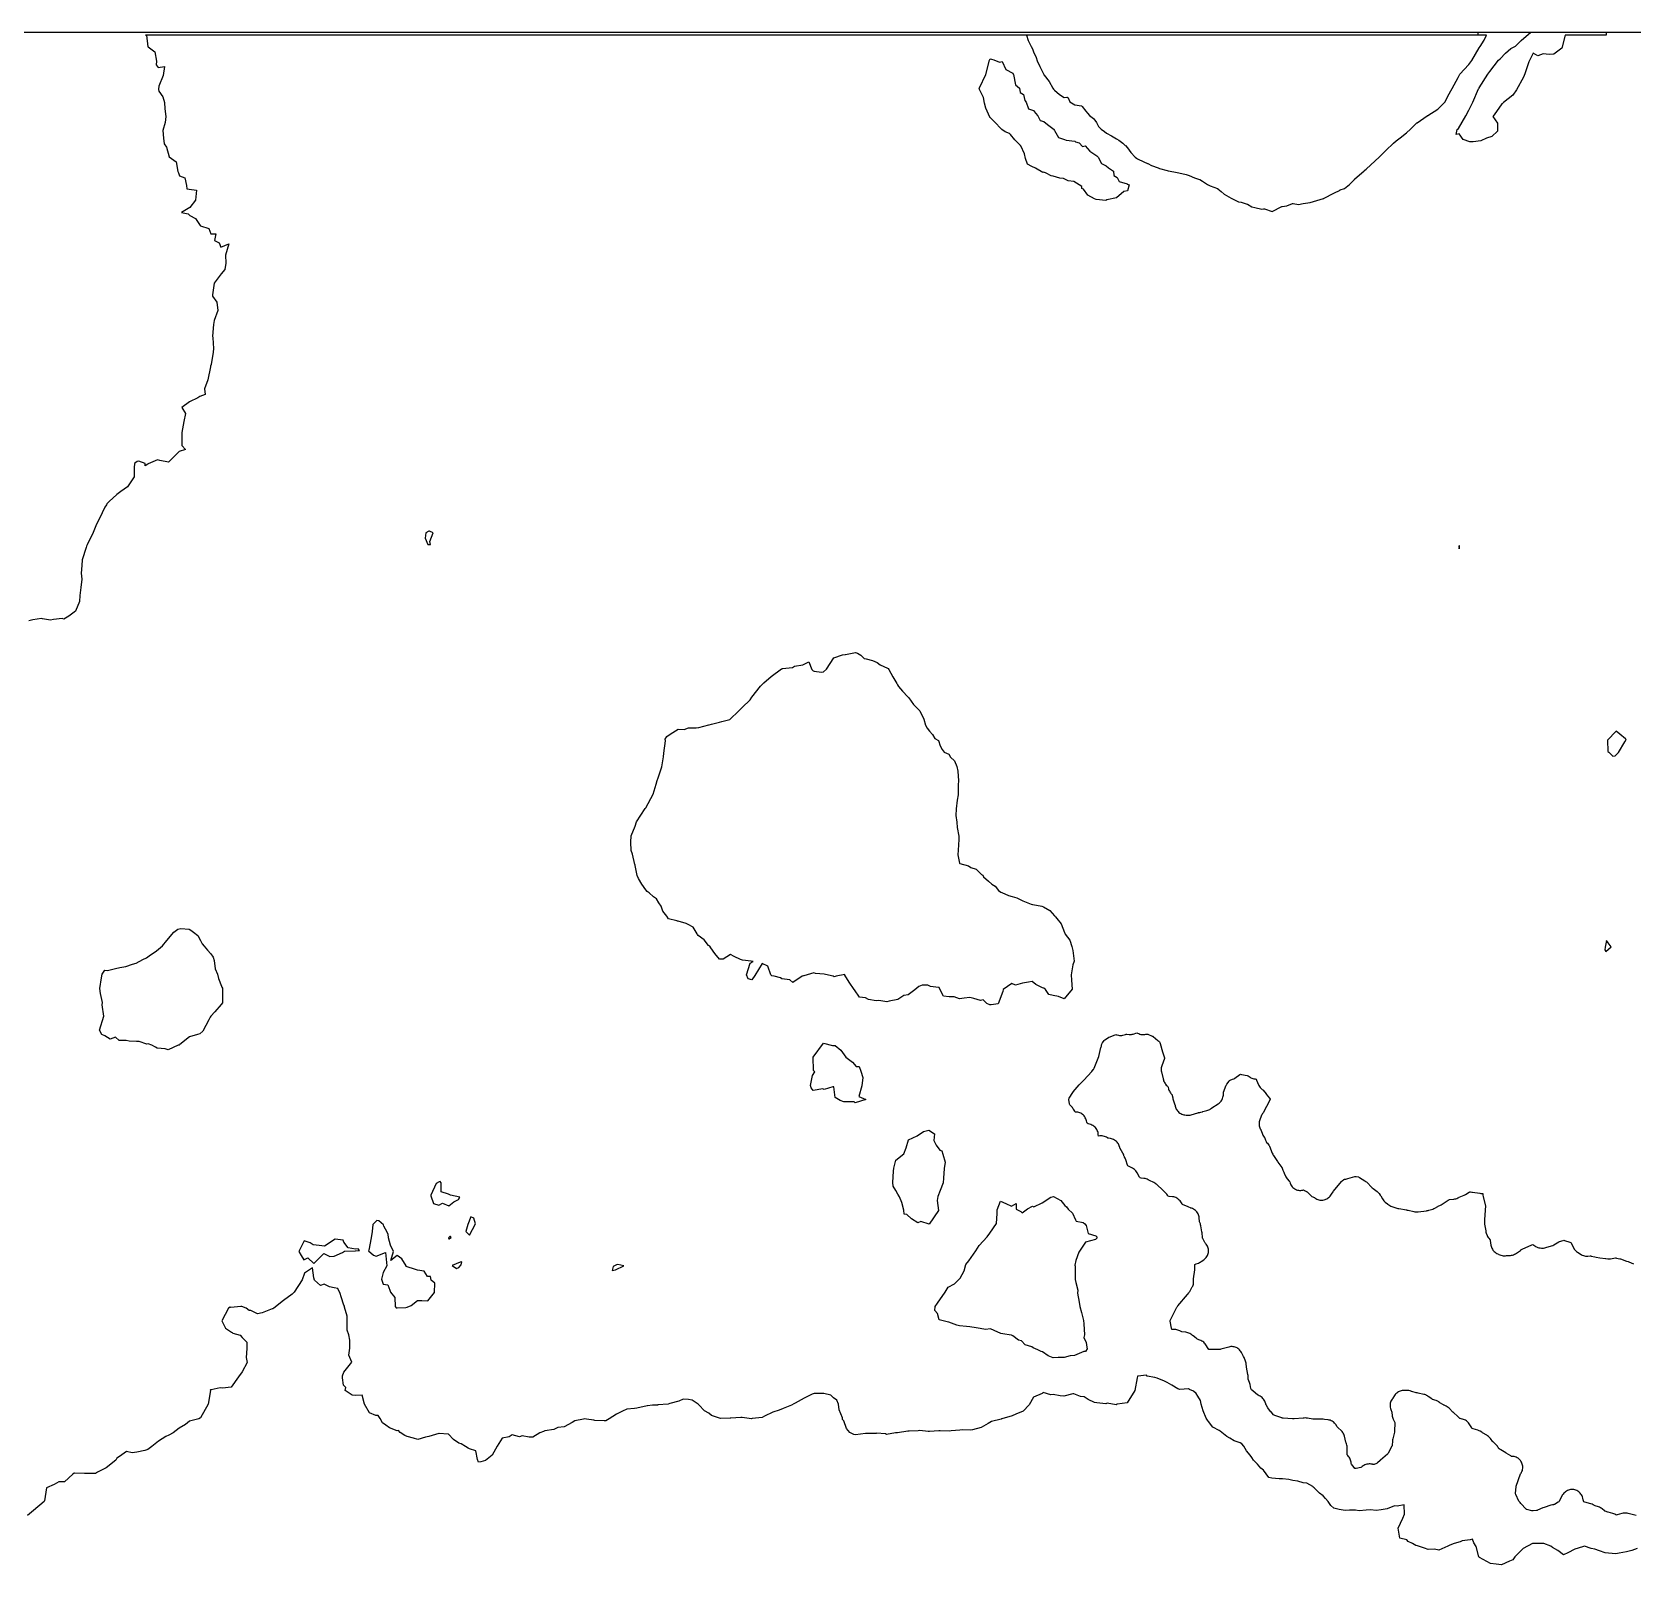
# Model space of a CAD drawing. Header units: millimetres. Extents: x 0 to 600, y 0 to 900.
# Drawn here: x 375.8 to 456.2, y 291.8 to 368.8 of the extents above; entities that cross this region are included whole.
import ezdxf

# ---------------------------------------------------------------- set-up
doc = ezdxf.new("R2010")
doc.units = ezdxf.units.MM
doc.layers.add('CORTE', color=1, linetype='Continuous')
doc.layers.add('GRABADO', color=5, linetype='Continuous')

msp = doc.modelspace()

# ---------------------------------------------------------------- linework, layer by layer
at = {"layer": 'CORTE'}
for points in [[(310.88, 368.757), (441.223, 368.757), (441.223, 368.757), (442.234, 368.757), (444.331, 368.757), (445.918, 368.757), (447.798, 368.757), (449.812, 368.757), (451.539, 368.757), (453.44, 368.757), (455.976, 368.757), (457.768, 368.757)], [(456.393, 292.659), (456.133, 292.557), (455.865, 292.49), (455.498, 292.418), (455.329, 292.387), (454.961, 292.427), (454.787, 292.443), (454.505, 292.543), (454.261, 292.63), (454.08, 292.662), (453.757, 292.776), (453.658, 292.743), (453.263, 292.632), (452.921, 292.447), (452.703, 292.344), (452.409, 292.566), (452.149, 292.715), (452.057, 292.78), (451.703, 292.906), (451.67, 292.917), (451.16, 292.912), (451.148, 292.907), (450.666, 292.666), (450.253, 292.234), (450.146, 292.084), (449.983, 292.021), (449.588, 291.833), (449.31, 291.868), (449.028, 291.908), (448.857, 292.006), (448.488, 292.211), (448.474, 292.222), (448.453, 292.246), (448.318, 292.756), (448.194, 292.943), (448.133, 293.125), (448.019, 293.103), (447.613, 293.046), (447.512, 292.998), (447.215, 292.905), (446.992, 292.829), (446.894, 292.775), (446.447, 292.579), (446.225, 292.624), (445.905, 292.608), (445.717, 292.674), (445.373, 292.789), (445.291, 292.808), (445.118, 292.91), (444.901, 293.015), (444.831, 293.087), (444.482, 293.182), (444.393, 293.682), (444.639, 294.179), (444.711, 294.378), (444.704, 294.849), (444.351, 294.792), (444.222, 294.801), (443.845, 294.652), (443.548, 294.602), (443.302, 294.561), (443.015, 294.605), (442.786, 294.579), (442.449, 294.55), (442.25, 294.58), (441.957, 294.584), (441.731, 294.562), (441.434, 294.611), (441.175, 294.688), (441.011, 294.819), (440.885, 295.016), (440.756, 295.177), (440.637, 295.308), (440.448, 295.443), (440.187, 295.7), (440.139, 295.745), (440.115, 295.778), (439.813, 295.938), (439.627, 295.957), (439.369, 296.035), (439.104, 296.074), (438.916, 296.123), (438.592, 296.159), (438.434, 296.162), (438.064, 296.186), (437.905, 296.216), (437.777, 296.405), (437.639, 296.583), (437.499, 296.69), (437.337, 296.885), (437.136, 297.098), (437.061, 297.227), (436.969, 297.339), (436.795, 297.567), (436.653, 297.794), (436.554, 297.909), (436.473, 297.958), (436.175, 298.068), (435.947, 298.201), (435.795, 298.275), (435.557, 298.475), (435.471, 298.544), (435.422, 298.574), (435.095, 298.752), (434.879, 299.039), (434.821, 299.105), (434.761, 299.192), (434.62, 299.569), (434.507, 299.904), (434.482, 300.083), (434.35, 300.307), (434.264, 300.442), (434.131, 300.552), (433.928, 300.64), (433.875, 300.668), (433.437, 300.645), (433.337, 300.68), (433.038, 300.857), (432.811, 300.986), (432.672, 301.054), (432.306, 301.212), (432.296, 301.213), (432.189, 301.237), (431.8, 301.302), (431.762, 301.36), (431.33, 301.315), (431.324, 301.317), (431.314, 301.289), (431.297, 301.224), (431.174, 300.589), (430.8, 299.966), (430.296, 299.901), (430.246, 299.871), (429.799, 299.955), (429.719, 299.924), (429.27, 299.97), (429.165, 299.982), (428.84, 300.139), (428.637, 300.266), (428.452, 300.289), (428.127, 300.429), (428.064, 300.425), (427.626, 300.311), (427.441, 300.318), (427.089, 300.384), (426.964, 300.379), (426.587, 300.487), (426.531, 300.446), (426.102, 300.26), (425.885, 299.876), (425.57, 299.553), (425.218, 299.402), (425.03, 299.313), (424.502, 299.163), (424.495, 299.162), (424.47, 299.155), (423.987, 299.035), (423.828, 298.94), (423.464, 298.735), (423.043, 298.613), (422.915, 298.599), (422.51, 298.613), (422.397, 298.599), (421.958, 298.564), (421.874, 298.543), (421.416, 298.563), (421.342, 298.572), (420.884, 298.538), (420.818, 298.539), (420.386, 298.574), (420.302, 298.568), (419.856, 298.555), (419.787, 298.543), (419.27, 298.472), (419.259, 298.472), (419.162, 298.458), (418.719, 298.382), (418.67, 298.406), (418.221, 298.442), (418.208, 298.436), (417.684, 298.426), (417.665, 298.427), (417.16, 298.362), (417.075, 298.377), (416.885, 298.473), (416.715, 298.683), (416.573, 299.06), (416.515, 299.127), (416.506, 299.209), (416.35, 299.617), (416.312, 299.901), (416.223, 300.097), (416.066, 300.222), (415.931, 300.353), (415.581, 300.441), (415.519, 300.446), (415.083, 300.434), (414.993, 300.406), (414.582, 300.208), (414.132, 299.952), (414.06, 299.918), (413.953, 299.854), (413.531, 299.685), (413.337, 299.598), (413.006, 299.509), (412.603, 299.308), (412.482, 299.23), (411.97, 299.18), (411.942, 299.17), (411.468, 299.23), (411.416, 299.226), (410.909, 299.193), (410.876, 299.205), (410.385, 299.191), (410.344, 299.203), (409.93, 299.328), (409.798, 299.448), (409.576, 299.569), (409.297, 299.868), (409.278, 299.885), (409.269, 299.896), (408.959, 300.106), (408.788, 300.14), (408.515, 300.147), (408.298, 300.052), (407.84, 299.937), (407.769, 299.908), (407.245, 299.861), (407.234, 299.86), (406.981, 299.847), (406.718, 299.826), (406.704, 299.823), (406.196, 299.705), (406.072, 299.69), (405.68, 299.658), (405.47, 299.557), (405.175, 299.405), (404.807, 299.162), (404.635, 299.073), (404.552, 299.067), (404.083, 299.082), (404.032, 299.092), (403.658, 299.153), (403.584, 299.167), (403.515, 299.154), (403.076, 299.065), (402.943, 298.975), (402.545, 298.767), (402.23, 298.736), (402.024, 298.628), (401.568, 298.557), (401.502, 298.536), (401.32, 298.465), (400.975, 298.242), (400.792, 298.253), (400.437, 298.313), (400.295, 298.269), (399.925, 298.356), (399.786, 298.259), (399.431, 298.192), (399.172, 297.8), (398.922, 297.338), (398.601, 297.076), (398.358, 297.007), (398.238, 296.985), (398.183, 297.123), (398.105, 297.555), (397.783, 297.657), (397.723, 297.702), (397.595, 297.773), (397.366, 297.91), (397.26, 297.953), (396.985, 298.128), (396.735, 298.402), (396.723, 298.404), (396.262, 298.437), (396.253, 298.433), (395.746, 298.286), (395.585, 298.245), (395.204, 298.126), (394.983, 298.196), (394.659, 298.282), (394.54, 298.323), (394.315, 298.477), (394.232, 298.582), (394.154, 298.56), (393.783, 298.711), (393.591, 298.852), (393.425, 298.972), (393.302, 299.187), (393.203, 299.326), (393.096, 299.329), (392.767, 299.473), (392.518, 299.897), (392.516, 299.91), (392.402, 300.362), (392.067, 300.332), (391.893, 300.347), (391.557, 300.581), (391.579, 300.743), (391.474, 300.859), (391.416, 301.231), (391.408, 301.321), (391.478, 301.508), (391.889, 302.017), (391.741, 302.359), (391.786, 302.705), (391.786, 303.114), (391.734, 303.374), (391.644, 303.615), (391.655, 304.09), (391.655, 304.325), (391.52, 304.775), (391.523, 304.826), (391.48, 304.864), (391.342, 305.282), (391.292, 305.453), (391.185, 305.699), (391.005, 305.734), (390.767, 305.796), (390.493, 305.918), (390.312, 305.865), (390.014, 306.129), (389.971, 306.246), (389.916, 306.739), (389.515, 306.47), (389.396, 306.139), (388.989, 305.522), (388.895, 305.422), (388.453, 305.101), (387.97, 304.723), (387.912, 304.684), (387.881, 304.679), (387.383, 304.48), (387.145, 304.432), (386.82, 304.605), (386.737, 304.605), (386.583, 304.717), (386.366, 304.798), (386.316, 304.803), (385.805, 304.755), (385.784, 304.773), (385.701, 304.728), (385.353, 304.088), (385.537, 303.724), (385.842, 303.523), (385.872, 303.492), (385.914, 303.463), (386.286, 303.36), (386.373, 303.24), (386.609, 303.022), (386.609, 302.697), (386.573, 302.252), (386.631, 301.995), (386.38, 301.519), (386.19, 301.267), (385.836, 300.762), (385.398, 300.71), (385.275, 300.725), (384.818, 300.618), (384.784, 300.614), (384.781, 300.611), (384.795, 300.592), (384.669, 299.896), (384.283, 299.222), (384.208, 299.159), (383.736, 299.042), (383.531, 298.881), (383.221, 298.691), (382.91, 298.469), (382.692, 298.354), (382.552, 298.278), (382.177, 298.046), (381.85, 297.779), (381.644, 297.622), (381.493, 297.585), (381.102, 297.497), (380.856, 297.458), (380.581, 297.525), (380.225, 297.269), (380.096, 297.2), (380.032, 297.094), (379.561, 296.705), (379.113, 296.488), (379.02, 296.426), (378.515, 296.426), (378.475, 296.425), (377.971, 296.432), (377.953, 296.444), (377.883, 296.391), (377.457, 296.005), (377.177, 296.013), (376.94, 295.874), (376.561, 295.703), (376.457, 295.048), (376.45, 295.018), (375.908, 294.57), (375.604, 294.318)]]:
    msp.add_lwpolyline(points, dxfattribs=at)
for points in [[(444.091, 368.607), (439.576, 368.607), (434.882, 368.607), (429.709, 368.607), (425.741, 368.607), (425.828, 368.324), (425.984, 368.032), (425.986, 368.031), (426.04, 367.914), (426.118, 367.72), (426.228, 367.491), (426.231, 367.487), (426.237, 367.47), (426.282, 367.318), (426.412, 367.021), (426.607, 366.633), (426.619, 366.612), (426.634, 366.588), (426.877, 366.28), (426.881, 366.275), (427.062, 365.943), (427.103, 365.884), (427.147, 365.837), (427.403, 365.619), (427.636, 365.468), (427.763, 365.483), (427.783, 365.483), (427.799, 365.476), (427.812, 365.47), (427.823, 365.458), (427.832, 365.448), (427.921, 365.26), (428.089, 365.15), (428.167, 365.101), (428.506, 365.048), (428.517, 365.044), (428.532, 365.036), (428.545, 365.024), (428.721, 364.777), (428.809, 364.685), (428.812, 364.682), (428.9, 364.569), (429.108, 364.42), (429.113, 364.417), (429.123, 364.408), (429.128, 364.401), (429.25, 364.211), (429.364, 364.019), (429.488, 363.877), (429.66, 363.768), (429.666, 363.765), (429.753, 363.685), (430.008, 363.54), (430.266, 363.405), (430.269, 363.404), (430.376, 363.332), (430.378, 363.331), (430.573, 363.185), (430.576, 363.183), (430.705, 363.061), (430.709, 363.059), (430.81, 362.941), (430.811, 362.94), (430.988, 362.713), (431.194, 362.484), (431.269, 362.42), (431.314, 362.389), (431.636, 362.241), (431.822, 362.166), (431.827, 362.165), (432.022, 362.058), (432.349, 361.941), (432.424, 361.911), (432.807, 361.811), (432.809, 361.811), (432.848, 361.799), (432.85, 361.799), (432.866, 361.793), (433.315, 361.714), (433.388, 361.69), (433.758, 361.614), (433.763, 361.613), (433.904, 361.564), (433.907, 361.564), (434.171, 361.447), (434.435, 361.354), (434.443, 361.352), (434.577, 361.268), (434.836, 361.107), (434.93, 361.06), (434.932, 361.059), (434.969, 361.037), (435.326, 360.908), (435.332, 360.907), (435.348, 360.898), (435.355, 360.892), (435.509, 360.751), (435.662, 360.619), (436.017, 360.413), (436.391, 360.235), (436.513, 360.211), (436.516, 360.211), (436.816, 360.126), (436.825, 360.126), (436.843, 360.116), (437.056, 359.988), (437.208, 359.956), (437.21, 359.956), (437.554, 359.866), (437.647, 359.884), (437.653, 359.887), (437.683, 359.887), (437.695, 359.883), (438.071, 359.75), (438.559, 359.995), (438.567, 360.001), (438.581, 360.004), (438.584, 360.005), (438.81, 360.033), (439.097, 360.144), (439.111, 360.147), (439.125, 360.147), (439.399, 360.104), (439.629, 360.157), (439.99, 360.206), (440.145, 360.244), (440.652, 360.399), (440.662, 360.401), (440.687, 360.414), (441.176, 360.669), (441.49, 360.829), (441.493, 360.83), (441.697, 360.907), (441.951, 361.098), (442.202, 361.363), (442.205, 361.366), (442.692, 361.789), (442.693, 361.791), (442.731, 361.819), (442.787, 361.869), (443.25, 362.287), (443.452, 362.484), (443.772, 362.81), (444.16, 363.177), (444.162, 363.179), (444.301, 363.292), (444.498, 363.446), (444.822, 363.7), (445.013, 363.874), (445.34, 364.197), (445.345, 364.202), (445.855, 364.553), (445.873, 364.565), (445.884, 364.572), (445.885, 364.574), (446.392, 364.885), (446.761, 365.252), (446.892, 365.539), (446.893, 365.542), (447.105, 365.923), (447.105, 365.923), (447.418, 366.479), (447.492, 366.635), (447.496, 366.641), (447.5, 366.646), (447.948, 367.125), (448.089, 367.333), (448.467, 367.964), (448.47, 367.969), (448.52, 368.03), (448.712, 368.352), (448.828, 368.607), (444.091, 368.607)], [(395.831, 343.048), (395.803, 343.194), (395.97, 343.634), (395.788, 343.703), (395.745, 343.703), (395.6, 343.629), (395.56, 343.364), (395.696, 343.047), (395.735, 343.037), (395.735, 343.037), (395.831, 343.048)], [(447.48, 342.97), (447.469, 342.996), (447.45, 342.965), (447.457, 342.858), (447.464, 342.817), (447.48, 342.97)], [(455.289, 332.432), (455.452, 332.611), (455.782, 333.143), (455.835, 333.261), (455.833, 333.266), (455.804, 333.282), (455.526, 333.529), (455.335, 333.669), (454.91, 333.23), (454.921, 332.661), (454.972, 332.622), (455.179, 332.415), (455.289, 332.432)], [(455.088, 322.852), (454.937, 323.053), (454.847, 323.172), (454.787, 322.829), (454.765, 322.701), (454.82, 322.612), (455.088, 322.852)], [(396.998, 310.063), (397.242, 310.175), (397.309, 310.288), (396.838, 310.389), (396.744, 310.436), (396.374, 310.55), (396.374, 311.004), (396.31, 311.069), (396.274, 311.063), (396.121, 310.98), (395.851, 310.389), (395.851, 310.352), (395.983, 309.968), (396.243, 309.885), (396.44, 309.985), (396.758, 309.851), (396.998, 310.063)], [(394.156, 304.74), (394.589, 304.748), (394.659, 304.762), (394.864, 304.848), (395.178, 305.112), (395.393, 305.105), (395.692, 305.086), (396.025, 305.506), (396.052, 305.978), (395.858, 306.132), (395.828, 306.316), (395.687, 306.316), (395.513, 306.574), (395.187, 306.632), (395.081, 306.661), (394.619, 306.809), (394.612, 306.839), (394.388, 307.195), (394.159, 307.366), (393.836, 307.119), (393.972, 307.557), (393.825, 307.882), (393.73, 308.243), (393.71, 308.428), (393.568, 308.677), (393.498, 308.838), (393.48, 308.908), (393.245, 309.099), (393.139, 309.119), (392.946, 308.917), (392.899, 308.559), (392.856, 308.244), (392.73, 307.634), (392.719, 307.589), (392.964, 307.382), (393.111, 307.335), (393.582, 307.509), (393.648, 306.851), (393.453, 306.503), (393.368, 306.176), (393.456, 305.928), (393.69, 305.895), (393.793, 305.616), (393.822, 305.515), (394.045, 305.259), (394.063, 304.807), (394.106, 304.738), (394.156, 304.74)], [(398.084, 308.959), (398.014, 309.242), (397.86, 309.31), (397.713, 308.926), (397.6, 308.57), (397.796, 308.377), (398.084, 308.959)], [(390.485, 307.459), (390.785, 307.305), (391.002, 307.326), (391.422, 307.514), (391.52, 307.581), (392.05, 307.599), (392.074, 307.591), (392.27, 307.618), (392.204, 307.704), (392.066, 307.681), (391.695, 307.75), (391.477, 308.04), (391.446, 308.132), (391.04, 308.18), (390.517, 307.833), (390.253, 307.867), (389.95, 307.901), (389.8, 307.999), (389.491, 308.105), (389.219, 307.566), (389.342, 307.37), (389.482, 307.151), (389.68, 307.238), (389.974, 306.968), (390.485, 307.459)], [(396.873, 308.271), (396.838, 308.317), (396.805, 308.317), (396.734, 308.242), (396.751, 308.204), (396.768, 308.194), (396.873, 308.271)], [(397.131, 306.717), (397.251, 306.757), (397.368, 306.901), (397.404, 307.048), (397.319, 307.029), (396.924, 306.854), (397.131, 306.717)], [(405.112, 306.643), (405.538, 306.841), (405.227, 306.908), (405.162, 306.893), (404.992, 306.815), (404.957, 306.605), (405.112, 306.643)]]:
    msp.add_lwpolyline(points, close=True, dxfattribs=at)
at = {"layer": 'GRABADO'}
for points in [[(342.092, 368.757), (419.267, 368.757), (421.413, 368.757), (423.891, 368.757), (425.767, 368.757), (427.989, 368.757), (430.369, 368.757), (432.41, 368.757), (434.657, 368.757), (437.653, 368.757), (439.771, 368.757), (441.722, 368.757), (442.558, 368.757), (443.509, 368.757), (444.513, 368.757), (445.269, 368.757), (445.269, 368.757), (445.534, 368.757), (445.548, 368.757), (446.728, 368.757), (447.934, 368.757), (448.398, 368.757), (448.398, 368.607), (447.927, 368.607), (447.262, 368.607), (446.286, 368.607), (445.589, 368.607), (445.553, 368.607), (445.553, 368.607), (444.251, 368.607), (442.124, 368.607), (438.636, 368.607), (434.53, 368.607), (429.301, 368.607), (423.607, 368.607), (418.272, 368.607), (412.724, 368.607), (406.61, 368.607), (392.634, 368.607), (386.015, 368.607), (381.536, 368.607), (381.572, 368.591), (381.651, 368.019), (381.658, 368.013), (381.997, 367.756), (382.075, 367.296), (382.06, 367.115), (382.166, 366.974), (382.48, 367.033), (382.416, 366.579), (382.206, 366.047), (382.179, 365.893), (382.176, 365.866), (382.202, 365.788), (382.401, 365.506), (382.481, 365.221), (382.495, 364.902), (382.551, 364.516), (382.522, 364.223), (382.401, 363.812), (382.428, 363.425), (382.466, 363.154), (382.59, 362.978), (382.724, 362.494), (383.071, 362.237), (383.151, 361.763), (383.193, 361.694), (383.24, 361.548), (383.502, 361.439), (383.593, 361.054), (383.607, 360.888), (383.714, 360.872), (384.088, 360.813), (384.033, 360.318), (383.753, 359.947), (383.331, 359.692), (383.674, 359.633), (383.749, 359.549), (384.041, 359.396), (384.271, 359.04), (384.296, 359.027), (384.714, 358.894), (384.802, 358.628), (385.057, 358.628), (384.992, 358.302), (385.223, 358.174), (385.311, 357.961), (385.705, 358.124), (385.549, 357.56), (385.568, 357.165), (385.517, 356.842), (385.329, 356.624), (384.973, 356.15), (384.894, 355.573), (384.891, 355.509), (385.114, 355.209), (385.152, 354.781), (384.979, 354.287), (384.938, 354.086), (384.899, 353.502), (384.905, 353.407), (384.948, 352.873), (384.933, 352.697), (384.821, 352.069), (384.798, 351.994), (384.791, 351.957), (384.661, 351.297), (384.482, 350.854), (384.524, 350.574), (384.258, 350.475), (384.148, 350.406), (383.742, 350.197), (383.35, 349.909), (383.531, 349.611), (383.459, 349.22), (383.351, 348.661), (383.351, 348.003), (383.534, 347.809), (383.22, 347.712), (383.015, 347.503), (382.681, 347.17), (382.25, 347.258), (382.138, 347.292), (381.668, 347.085), (381.653, 347.074), (381.515, 346.983), (381.515, 347.1), (381.197, 347.228), (381.118, 347.213), (380.975, 347.111), (380.964, 346.884), (380.964, 346.433), (380.619, 345.935), (380.283, 345.702), (380.092, 345.542), (379.711, 345.198), (379.582, 345.074), (379.563, 345.033), (379.494, 344.909), (379.215, 344.339), (379.065, 344.053), (378.907, 343.648), (378.602, 343.032), (378.57, 342.954), (378.545, 342.898), (378.357, 342.274), (378.331, 341.993), (378.301, 341.596), (378.334, 341.307), (378.276, 340.891), (378.237, 340.479), (378.213, 340.188), (378.013, 339.692), (377.681, 339.449), (377.435, 339.286), (377.339, 339.331), (376.918, 339.282), (376.768, 339.248), (376.365, 339.311), (376.301, 339.332), (375.875, 339.254), (375.668, 339.206)], [(456.341, 294.324), (455.94, 294.416), (455.937, 294.417), (455.886, 294.429), (455.835, 294.435), (455.785, 294.437), (455.734, 294.434), (455.683, 294.427), (455.632, 294.415), (455.396, 294.345), (455.353, 294.335), (455.327, 294.348), (455.277, 294.376), (455.228, 294.398), (455.175, 294.415), (454.935, 294.481), (454.914, 294.488), (454.791, 294.531), (454.766, 294.54), (454.746, 294.556), (454.636, 294.648), (454.594, 294.679), (454.551, 294.706), (454.506, 294.729), (454.457, 294.748), (454.287, 294.805), (454.283, 294.799), (454.185, 294.856), (454.133, 294.881), (454.076, 294.9), (453.77, 294.984), (453.723, 295), (453.707, 295.036), (453.696, 295.066), (453.687, 295.093), (453.682, 295.11), (453.663, 295.192), (453.648, 295.247), (453.628, 295.297), (453.603, 295.346), (453.573, 295.392), (453.539, 295.434), (453.501, 295.473), (453.46, 295.508), (453.414, 295.539), (453.367, 295.565), (453.316, 295.587), (453.264, 295.603), (453.211, 295.613), (453.156, 295.619), (453.102, 295.619), (453.048, 295.614), (452.994, 295.603), (452.942, 295.587), (452.892, 295.566), (452.844, 295.54), (452.799, 295.509), (452.757, 295.474), (452.718, 295.435), (452.684, 295.393), (452.654, 295.346), (452.472, 295.034), (452.455, 295.007), (452.427, 294.988), (452.239, 294.876), (452.215, 294.863), (452.189, 294.857), (452.138, 294.849), (452.059, 294.83), (451.726, 294.725), (451.662, 294.701), (451.399, 294.583), (451.374, 294.574), (451.348, 294.57), (451.166, 294.551), (451.139, 294.55), (451.113, 294.554), (450.859, 294.61), (450.823, 294.62), (450.798, 294.647), (450.572, 294.908), (450.558, 294.926), (450.515, 294.975), (450.505, 294.984), (450.474, 295.015), (450.46, 295.04), (450.304, 295.37), (450.291, 295.402), (450.292, 295.436), (450.32, 295.749), (450.322, 295.77), (450.329, 295.791), (450.546, 296.4), (450.555, 296.421), (450.564, 296.436), (450.591, 296.483), (450.613, 296.531), (450.631, 296.581), (450.643, 296.632), (450.65, 296.685), (450.652, 296.737), (450.65, 296.79), (450.642, 296.842), (450.629, 296.893), (450.611, 296.943), (450.589, 296.991), (450.562, 297.036), (450.531, 297.079), (450.496, 297.118), (450.457, 297.154), (450.415, 297.186), (450.37, 297.214), (450.323, 297.237), (450.273, 297.256), (450.222, 297.27), (450.17, 297.279), (450.116, 297.283), (450.077, 297.284), (450.046, 297.302), (449.824, 297.445), (449.806, 297.457), (449.545, 297.612), (449.525, 297.625), (449.466, 297.666), (449.439, 297.687), (449.43, 297.705), (449.405, 297.752), (449.376, 297.795), (449.344, 297.835), (449.306, 297.874), (449.175, 297.996), (449.163, 298.007), (449.152, 298.02), (449.03, 298.176), (448.996, 298.215), (448.959, 298.251), (448.925, 298.281), (448.887, 298.312), (448.847, 298.339), (448.636, 298.469), (448.6, 298.491), (448.6, 298.49), (448.512, 298.545), (448.459, 298.571), (448.401, 298.592), (448.156, 298.665), (448.117, 298.679), (448.094, 298.712), (447.96, 298.918), (447.93, 298.96), (447.896, 298.999), (447.859, 299.034), (447.82, 299.066), (447.777, 299.093), (447.732, 299.117), (447.685, 299.136), (447.635, 299.152), (447.63, 299.153), (447.617, 299.157), (447.504, 299.191), (447.502, 299.192), (447.492, 299.182), (447.472, 299.202), (447.472, 299.202), (447.472, 299.203), (447.405, 299.27), (447.161, 299.493), (447.149, 299.504), (446.952, 299.701), (446.906, 299.742), (446.858, 299.777), (446.806, 299.806), (446.749, 299.83), (446.705, 299.847), (446.686, 299.855), (446.667, 299.865), (446.497, 299.97), (446.483, 299.979), (446.466, 299.992), (446.427, 300.021), (446.387, 300.045), (446.344, 300.066), (446.299, 300.084), (446.128, 300.142), (446.103, 300.151), (446.082, 300.166), (445.911, 300.293), (445.875, 300.317), (445.837, 300.339), (445.829, 300.344), (445.784, 300.365), (445.739, 300.381), (445.691, 300.395), (445.406, 300.46), (445.353, 300.469), (445.341, 300.471), (445.325, 300.473), (445.31, 300.477), (445.082, 300.543), (445.075, 300.545), (445.001, 300.569), (444.939, 300.584), (444.877, 300.592), (444.813, 300.593), (444.659, 300.588), (444.605, 300.583), (444.554, 300.574), (444.504, 300.559), (444.456, 300.54), (444.409, 300.517), (444.365, 300.489), (444.324, 300.458), (444.286, 300.422), (444.251, 300.383), (444.22, 300.34), (444.128, 300.201), (444.123, 300.193), (444.09, 300.146), (444.061, 300.1), (444.038, 300.053), (444.019, 300.004), (444.004, 299.954), (443.995, 299.902), (443.991, 299.849), (443.992, 299.797), (443.997, 299.745), (444.008, 299.693), (444.024, 299.641), (444.074, 299.507), (444.08, 299.486), (444.083, 299.466), (444.094, 299.349), (444.101, 299.298), (444.113, 299.25), (444.128, 299.204), (444.149, 299.157), (444.217, 299.018), (444.23, 298.989), (444.23, 298.958), (444.22, 298.547), (444.218, 298.522), (444.213, 298.498), (444.126, 298.166), (444.114, 298.108), (444.109, 298.049), (444.099, 297.85), (444.096, 297.818), (444.083, 297.79), (443.897, 297.438), (443.883, 297.415), (443.864, 297.396), (443.514, 297.096), (443.494, 297.079), (443.363, 296.956), (443.341, 296.937), (443.314, 296.926), (443.193, 296.882), (443.158, 296.872), (443.121, 296.88), (443.103, 296.885), (443.049, 296.897), (442.995, 296.903), (442.941, 296.904), (442.887, 296.9), (442.834, 296.89), (442.782, 296.876), (442.731, 296.856), (442.683, 296.831), (442.637, 296.802), (442.594, 296.767), (442.559, 296.737), (442.525, 296.729), (442.284, 296.682), (442.225, 296.673), (442.188, 296.719), (442.058, 296.894), (442.038, 296.923), (442.034, 296.96), (442.033, 296.987), (442.025, 297.04), (442.012, 297.092), (441.994, 297.143), (441.971, 297.192), (441.943, 297.238), (441.911, 297.281), (441.873, 297.323), (441.872, 297.324), (441.843, 297.355), (441.841, 297.398), (441.836, 297.731), (441.832, 297.793), (441.821, 297.853), (441.804, 297.913), (441.787, 297.959), (441.777, 297.993), (441.701, 298.3), (441.686, 298.351), (441.668, 298.398), (441.644, 298.443), (441.617, 298.487), (441.585, 298.527), (441.549, 298.565), (441.371, 298.738), (441.356, 298.755), (441.343, 298.772), (441.274, 298.875), (441.242, 298.918), (441.208, 298.957), (441.17, 298.992), (441.128, 299.023), (441.085, 299.05), (441.038, 299.073), (440.99, 299.092), (440.94, 299.106), (440.888, 299.115), (440.708, 299.139), (440.632, 299.144), (440.178, 299.144), (440.158, 299.145), (440.148, 299.147), (440.131, 299.15), (440.121, 299.152), (440.111, 299.154), (439.854, 299.201), (439.798, 299.208), (439.743, 299.209), (439.689, 299.206), (439.674, 299.203), (439.632, 299.198), (439.187, 299.17), (439.133, 299.164), (439.124, 299.162), (439.1, 299.163), (438.631, 299.201), (438.625, 299.202), (438.603, 299.203), (438.582, 299.206), (438.561, 299.212), (438.201, 299.335), (438.17, 299.348), (438.146, 299.372), (438.021, 299.513), (438.012, 299.524), (437.889, 299.675), (437.86, 299.716), (437.769, 299.87), (437.758, 299.891), (437.75, 299.912), (437.721, 300), (437.7, 300.054), (437.674, 300.104), (437.644, 300.151), (437.609, 300.195), (437.57, 300.235), (437.526, 300.27), (437.48, 300.301), (437.43, 300.327), (437.376, 300.349), (437.367, 300.352), (437.343, 300.37), (437.122, 300.554), (437.108, 300.566), (437.044, 300.626), (437.017, 300.653), (437.008, 300.69), (436.966, 300.891), (436.954, 300.94), (436.937, 300.988), (436.872, 301.149), (436.862, 301.179), (436.863, 301.211), (436.865, 301.229), (436.869, 301.282), (436.867, 301.334), (436.86, 301.386), (436.793, 301.764), (436.789, 301.792), (436.778, 301.905), (436.77, 301.96), (436.757, 302.011), (436.739, 302.064), (436.667, 302.239), (436.643, 302.29), (436.534, 302.496), (436.507, 302.544), (436.475, 302.587), (436.44, 302.626), (436.401, 302.663), (436.359, 302.695), (436.313, 302.723), (436.266, 302.746), (436.216, 302.765), (436.165, 302.778), (436.112, 302.787), (436.059, 302.791), (436.006, 302.789), (435.954, 302.783), (435.9, 302.771), (435.505, 302.661), (435.504, 302.661), (435.492, 302.657), (435.47, 302.652), (435.447, 302.651), (434.975, 302.651), (434.969, 302.651), (434.898, 302.65), (434.866, 302.696), (434.753, 302.877), (434.719, 302.926), (434.681, 302.969), (434.639, 303.008), (434.593, 303.042), (434.544, 303.072), (434.49, 303.097), (434.401, 303.133), (434.365, 303.15), (434.295, 303.187), (434.255, 303.212), (434.102, 303.324), (434.083, 303.34), (434.077, 303.346), (434.036, 303.385), (433.993, 303.418), (433.948, 303.447), (433.899, 303.471), (433.849, 303.49), (433.797, 303.504), (433.741, 303.513), (433.541, 303.537), (433.534, 303.526), (433.438, 303.583), (433.389, 303.606), (433.339, 303.624), (433.287, 303.637), (433.234, 303.645), (433.178, 303.648), (433.107, 303.648), (433.032, 303.651), (433.017, 303.724), (432.96, 304.064), (432.955, 304.101), (432.971, 304.134), (433.295, 304.765), (433.306, 304.784), (433.319, 304.801), (433.342, 304.829), (433.345, 304.833), (433.826, 305.407), (433.839, 305.423), (433.889, 305.486), (433.914, 305.521), (433.936, 305.557), (434.063, 305.783), (434.087, 305.83), (434.106, 305.878), (434.12, 305.928), (434.129, 305.979), (434.134, 306.03), (434.134, 306.082), (434.128, 306.135), (434.126, 306.149), (434.124, 306.172), (434.126, 306.195), (434.186, 306.636), (434.191, 306.715), (434.191, 306.854), (434.194, 306.918), (434.253, 306.942), (434.373, 306.985), (434.421, 307.004), (434.465, 307.027), (434.508, 307.055), (434.646, 307.153), (434.69, 307.188), (434.729, 307.225), (434.765, 307.267), (434.796, 307.312), (434.822, 307.36), (434.844, 307.41), (434.86, 307.462), (434.872, 307.515), (434.878, 307.57), (434.878, 307.624), (434.873, 307.679), (434.863, 307.732), (434.847, 307.785), (434.826, 307.835), (434.8, 307.883), (434.77, 307.929), (434.734, 307.972), (434.714, 307.995), (434.701, 308.016), (434.597, 308.209), (434.585, 308.234), (434.581, 308.262), (434.556, 308.508), (434.55, 308.551), (434.494, 308.859), (434.484, 308.905), (434.47, 308.949), (434.453, 308.992), (434.438, 309.024), (434.428, 309.048), (434.426, 309.073), (434.413, 309.248), (434.406, 309.304), (434.394, 309.357), (434.377, 309.408), (434.354, 309.458), (434.327, 309.505), (434.296, 309.55), (434.26, 309.591), (434.22, 309.628), (434.177, 309.661), (434.13, 309.69), (434.081, 309.714), (434.028, 309.733), (434.008, 309.74), (433.99, 309.746), (433.973, 309.754), (433.895, 309.795), (433.825, 309.826), (433.607, 309.906), (433.572, 309.92), (433.551, 309.951), (433.483, 310.057), (433.451, 310.102), (433.415, 310.143), (433.376, 310.18), (433.333, 310.213), (433.287, 310.242), (433.239, 310.266), (433.189, 310.285), (433.136, 310.299), (433.081, 310.308), (432.9, 310.329), (432.851, 310.337), (432.823, 310.378), (432.82, 310.384), (432.783, 310.438), (432.74, 310.487), (432.571, 310.66), (432.549, 310.681), (432.324, 310.889), (432.288, 310.92), (432.261, 310.94), (432.244, 310.953), (432.192, 310.99), (432.137, 311.02), (431.913, 311.13), (431.858, 311.161), (431.805, 311.188), (431.751, 311.208), (431.695, 311.223), (431.636, 311.232), (431.499, 311.245), (431.448, 311.253), (431.421, 311.297), (431.302, 311.513), (431.272, 311.562), (431.239, 311.605), (431.202, 311.645), (431.161, 311.681), (431.116, 311.713), (431.067, 311.741), (430.871, 311.841), (430.833, 311.862), (430.818, 311.903), (430.734, 312.158), (430.716, 312.206), (430.694, 312.251), (430.668, 312.293), (430.659, 312.306), (430.642, 312.332), (430.633, 312.361), (430.626, 312.39), (430.606, 312.444), (430.579, 312.497), (430.445, 312.738), (430.436, 312.756), (430.429, 312.774), (430.401, 312.858), (430.381, 312.91), (430.356, 312.959), (430.326, 313.005), (430.292, 313.048), (430.254, 313.087), (430.212, 313.122), (430.167, 313.153), (430.119, 313.179), (430.069, 313.2), (430.017, 313.217), (429.962, 313.228), (429.863, 313.243), (429.83, 313.25), (429.812, 313.263), (429.762, 313.294), (429.71, 313.32), (429.656, 313.34), (429.601, 313.354), (429.544, 313.362), (429.487, 313.364), (429.432, 313.36), (429.359, 313.359), (429.349, 313.436), (429.346, 313.48), (429.336, 313.535), (429.32, 313.589), (429.299, 313.641), (429.273, 313.691), (429.242, 313.737), (429.206, 313.78), (429.166, 313.82), (429.123, 313.855), (429.076, 313.885), (429.026, 313.91), (428.972, 313.931), (428.833, 313.977), (428.782, 313.997), (428.768, 314.049), (428.752, 314.123), (428.738, 314.177), (428.719, 314.228), (428.695, 314.276), (428.667, 314.322), (428.634, 314.365), (428.598, 314.404), (428.557, 314.44), (428.514, 314.471), (428.467, 314.498), (428.418, 314.52), (428.367, 314.538), (428.315, 314.55), (428.26, 314.558), (428.194, 314.563), (428.165, 314.607), (428.104, 314.707), (428.078, 314.746), (428.049, 314.782), (427.928, 314.923), (427.905, 314.952), (427.899, 314.988), (427.877, 315.18), (427.875, 315.218), (427.893, 315.252), (428.071, 315.546), (428.08, 315.559), (428.089, 315.572), (428.389, 315.933), (428.414, 315.96), (428.6, 316.14), (428.619, 316.16), (429.02, 316.588), (429.062, 316.638), (429.097, 316.693), (429.1, 316.696), (429.133, 316.764), (429.343, 317.271), (429.37, 317.349), (429.484, 317.793), (429.486, 317.802), (429.53, 317.984), (429.538, 318.011), (429.553, 318.035), (429.64, 318.155), (429.657, 318.176), (429.68, 318.192), (429.861, 318.306), (429.878, 318.316), (429.897, 318.324), (430.192, 318.441), (430.229, 318.453), (430.268, 318.443), (430.302, 318.432), (430.359, 318.417), (430.415, 318.408), (430.471, 318.405), (430.528, 318.407), (430.584, 318.416), (430.641, 318.431), (430.719, 318.456), (430.746, 318.463), (430.773, 318.462), (430.906, 318.452), (430.958, 318.451), (431.007, 318.454), (431.056, 318.462), (431.104, 318.474), (431.153, 318.49), (431.237, 318.524), (431.279, 318.538), (431.321, 318.522), (431.379, 318.495), (431.429, 318.475), (431.479, 318.46), (431.53, 318.45), (431.582, 318.445), (431.635, 318.445), (431.687, 318.45), (431.74, 318.461), (431.768, 318.468), (431.806, 318.475), (431.842, 318.462), (432.056, 318.375), (432.08, 318.364), (432.101, 318.348), (432.333, 318.15), (432.382, 318.112), (432.426, 318.083), (432.44, 318.044), (432.452, 318.007), (432.455, 317.996), (432.572, 317.575), (432.586, 317.531), (432.662, 317.324), (432.674, 317.286), (432.663, 317.249), (432.536, 316.876), (432.522, 316.825), (432.512, 316.776), (432.507, 316.725), (432.507, 316.675), (432.512, 316.624), (432.521, 316.573), (432.601, 316.225), (432.616, 316.173), (432.629, 316.133), (432.648, 316.083), (432.671, 316.037), (432.698, 315.994), (432.728, 315.953), (432.763, 315.915), (432.802, 315.879), (432.841, 315.848), (432.852, 315.812), (432.88, 315.709), (432.896, 315.66), (432.915, 315.615), (432.938, 315.571), (432.965, 315.53), (432.997, 315.49), (433.034, 315.447), (433.055, 315.421), (433.062, 315.388), (433.082, 315.27), (433.092, 315.221), (433.107, 315.173), (433.197, 314.921), (433.202, 314.905), (433.206, 314.889), (433.211, 314.864), (433.224, 314.81), (433.241, 314.759), (433.263, 314.711), (433.291, 314.664), (433.322, 314.621), (433.358, 314.581), (433.397, 314.544), (433.44, 314.512), (433.485, 314.483), (433.534, 314.46), (433.584, 314.441), (433.636, 314.427), (433.691, 314.418), (433.761, 314.411), (433.774, 314.409), (433.835, 314.403), (433.894, 314.404), (433.952, 314.412), (434.012, 314.426), (434.34, 314.523), (434.362, 314.529), (434.383, 314.532), (434.398, 314.533), (434.444, 314.54), (434.492, 314.552), (434.582, 314.578), (434.59, 314.581), (434.804, 314.637), (434.854, 314.653), (434.9, 314.673), (434.944, 314.696), (434.988, 314.725), (435.033, 314.758), (435.049, 314.769), (435.357, 314.967), (435.409, 315.005), (435.457, 315.049), (435.471, 315.063), (435.509, 315.106), (435.541, 315.151), (435.568, 315.198), (435.59, 315.248), (435.607, 315.3), (435.619, 315.354), (435.626, 315.408), (435.627, 315.465), (435.626, 315.505), (435.627, 315.535), (435.636, 315.562), (435.774, 315.909), (435.785, 315.932), (435.798, 315.953), (435.914, 316.115), (435.935, 316.142), (435.967, 316.157), (436.091, 316.207), (436.146, 316.233), (436.199, 316.265), (436.451, 316.437), (436.49, 316.461), (436.535, 316.453), (436.824, 316.389), (436.848, 316.382), (436.869, 316.37), (436.965, 316.309), (437.012, 316.283), (437.06, 316.261), (437.109, 316.244), (437.162, 316.232), (437.216, 316.222), (437.267, 316.21), (437.29, 316.164), (437.392, 315.932), (437.392, 315.932), (437.414, 315.885), (437.44, 315.842), (437.469, 315.801), (437.502, 315.764), (437.538, 315.729), (437.578, 315.697), (437.601, 315.68), (437.618, 315.66), (437.773, 315.468), (437.774, 315.466), (437.942, 315.259), (437.978, 315.21), (437.952, 315.155), (437.623, 314.523), (437.613, 314.506), (437.595, 314.48), (437.569, 314.441), (437.547, 314.4), (437.528, 314.357), (437.457, 314.176), (437.441, 314.125), (437.429, 314.075), (437.422, 314.024), (437.42, 313.973), (437.422, 313.921), (437.43, 313.87), (437.442, 313.82), (437.459, 313.772), (437.48, 313.725), (437.49, 313.708), (437.501, 313.687), (437.508, 313.668), (437.567, 313.497), (437.588, 313.444), (437.613, 313.396), (437.643, 313.35), (437.679, 313.306), (437.708, 313.273), (437.715, 313.246), (437.725, 313.199), (437.743, 313.143), (437.767, 313.09), (437.797, 313.04), (437.833, 312.992), (437.911, 312.896), (437.927, 312.876), (437.937, 312.852), (438.082, 312.49), (438.103, 312.444), (438.128, 312.4), (438.133, 312.392), (438.141, 312.38), (438.341, 312.076), (438.363, 312.045), (438.56, 311.784), (438.575, 311.763), (438.583, 311.738), (438.595, 311.697), (438.615, 311.642), (438.656, 311.542), (438.676, 311.498), (438.769, 311.313), (438.8, 311.26), (438.836, 311.211), (438.932, 311.093), (438.95, 311.069), (438.954, 311.056), (438.97, 311), (438.99, 310.95), (439.015, 310.902), (439.044, 310.857), (439.077, 310.815), (439.115, 310.776), (439.156, 310.741), (439.2, 310.71), (439.247, 310.684), (439.297, 310.663), (439.348, 310.646), (439.401, 310.635), (439.455, 310.629), (439.509, 310.628), (439.562, 310.633), (439.617, 310.643), (439.651, 310.651), (439.69, 310.632), (439.791, 310.576), (439.81, 310.565), (439.827, 310.55), (439.978, 310.402), (440.024, 310.362), (440.072, 310.329), (440.123, 310.3), (440.179, 310.277), (440.2, 310.269), (440.229, 310.248), (440.274, 310.218), (440.32, 310.193), (440.368, 310.173), (440.418, 310.158), (440.469, 310.147), (440.521, 310.141), (440.573, 310.141), (440.625, 310.145), (440.677, 310.154), (440.727, 310.168), (440.775, 310.187), (440.822, 310.21), (440.866, 310.237), (440.908, 310.269), (440.948, 310.305), (440.987, 310.346), (441.025, 310.389), (441.059, 310.435), (441.14, 310.56), (441.161, 310.59), (441.551, 311.069), (441.567, 311.087), (441.585, 311.103), (441.676, 311.174), (441.707, 311.195), (441.756, 311.2), (441.764, 311.2), (441.821, 311.208), (441.878, 311.222), (442.221, 311.327), (442.252, 311.335), (442.284, 311.33), (442.405, 311.306), (442.432, 311.299), (442.456, 311.285), (442.719, 311.108), (442.767, 311.079), (442.801, 311.063), (442.823, 311.052), (442.843, 311.033), (443.065, 310.794), (443.102, 310.758), (443.142, 310.726), (443.337, 310.581), (443.351, 310.57), (443.365, 310.556), (443.419, 310.499), (443.443, 310.47), (443.497, 310.398), (443.521, 310.363), (443.616, 310.199), (443.645, 310.154), (443.677, 310.114), (443.712, 310.076), (443.753, 310.041), (443.865, 309.953), (443.88, 309.94), (443.888, 309.933), (443.932, 309.897), (443.979, 309.867), (444.027, 309.842), (444.08, 309.821), (444.338, 309.735), (444.381, 309.722), (444.425, 309.713), (444.819, 309.647), (444.833, 309.645), (444.867, 309.64), (444.902, 309.633), (445.18, 309.564), (445.238, 309.553), (445.294, 309.548), (445.353, 309.549), (445.366, 309.549), (445.404, 309.553), (445.818, 309.608), (445.826, 309.609), (445.851, 309.613), (445.898, 309.622), (445.944, 309.635), (446.131, 309.696), (446.185, 309.717), (446.237, 309.743), (446.387, 309.829), (446.41, 309.841), (446.434, 309.849), (446.437, 309.85), (446.496, 309.871), (446.552, 309.897), (446.605, 309.931), (446.907, 310.144), (446.935, 310.162), (446.967, 310.167), (447.196, 310.191), (447.249, 310.199), (447.3, 310.212), (447.349, 310.23), (447.399, 310.253), (447.44, 310.275), (447.463, 310.286), (447.707, 310.392), (447.771, 310.425), (447.957, 310.536), (447.988, 310.552), (448.024, 310.552), (448.095, 310.549), (448.135, 310.545), (448.505, 310.485), (448.554, 310.48), (448.64, 310.471), (448.653, 310.4), (448.656, 310.384), (448.667, 310.325), (448.77, 309.904), (448.775, 309.878), (448.774, 309.852), (448.758, 309.644), (448.757, 309.636), (448.725, 309.146), (448.725, 309.067), (448.73, 308.987), (448.737, 308.932), (448.792, 308.599), (448.804, 308.541), (448.823, 308.485), (448.867, 308.37), (448.89, 308.32), (448.916, 308.274), (448.948, 308.229), (448.994, 308.169), (449.013, 308.142), (449.02, 308.109), (449.055, 307.879), (449.066, 307.826), (449.081, 307.775), (449.101, 307.727), (449.126, 307.68), (449.155, 307.637), (449.188, 307.596), (449.225, 307.558), (449.265, 307.524), (449.308, 307.494), (449.356, 307.468), (449.438, 307.427), (449.453, 307.419), (449.505, 307.393), (449.558, 307.373), (449.612, 307.359), (449.668, 307.35), (449.724, 307.347), (449.78, 307.35), (449.837, 307.359), (449.869, 307.365), (449.895, 307.369), (449.919, 307.367), (449.974, 307.363), (450.029, 307.365), (450.082, 307.372), (450.135, 307.384), (450.186, 307.402), (450.235, 307.424), (450.284, 307.452), (450.484, 307.582), (450.535, 307.619), (450.557, 307.639), (450.579, 307.658), (450.602, 307.67), (450.629, 307.682), (451.1, 307.9), (451.159, 307.923), (451.204, 307.883), (451.25, 307.846), (451.297, 307.816), (451.347, 307.791), (451.4, 307.771), (451.456, 307.755), (451.526, 307.74), (451.585, 307.731), (451.643, 307.728), (451.701, 307.731), (451.759, 307.74), (451.817, 307.756), (452.102, 307.85), (452.157, 307.871), (452.21, 307.898), (452.459, 308.043), (452.477, 308.052), (452.495, 308.06), (452.675, 308.123), (452.712, 308.134), (452.749, 308.123), (453.019, 308.028), (453.058, 308.013), (453.079, 307.977), (453.207, 307.737), (453.238, 307.686), (453.273, 307.641), (453.312, 307.599), (453.355, 307.561), (453.404, 307.527), (453.586, 307.414), (453.638, 307.385), (453.692, 307.362), (453.747, 307.346), (453.804, 307.335), (453.862, 307.33), (453.922, 307.332), (454.041, 307.341), (454.066, 307.342), (454.09, 307.336), (454.262, 307.289), (454.331, 307.275), (454.514, 307.248), (454.527, 307.246), (454.803, 307.212), (454.82, 307.21), (454.923, 307.2), (454.99, 307.198), (455.058, 307.203), (455.303, 307.239), (455.329, 307.241), (455.355, 307.237), (455.52, 307.2), (455.558, 307.189), (455.862, 307.084), (455.883, 307.077), (455.941, 307.059), (455.983, 307.044), (456.217, 306.938)]]:
    msp.add_lwpolyline(points, dxfattribs=at)
for points in [[(447.802, 364.549), (447.94, 364.843), (448.148, 365.241), (448.438, 365.904), (448.457, 365.94), (448.466, 365.954), (448.907, 366.638), (448.991, 366.775), (449.439, 367.346), (449.524, 367.412), (449.785, 367.694), (450.056, 367.933), (450.295, 368.049), (450.569, 368.325), (451.057, 368.757), (451.289, 368.757), (453.268, 368.757), (454.845, 368.757), (454.845, 368.607), (452.793, 368.607), (452.787, 368.607), (452.786, 368.599), (452.613, 367.943), (452.216, 367.642), (451.973, 367.628), (451.675, 367.668), (451.407, 367.568), (451.175, 367.695), (450.956, 367.264), (450.757, 366.659), (450.717, 366.571), (450.69, 366.488), (450.342, 365.864), (450.153, 365.592), (449.68, 365.226), (449.627, 365.178), (449.608, 365.16), (449.218, 364.609), (449.156, 364.515), (449.381, 364.181), (449.39, 363.787), (449.092, 363.514), (448.836, 363.425), (448.55, 363.293), (448.161, 363.25), (447.995, 363.25), (447.662, 363.361), (447.452, 363.652), (447.309, 363.622), (447.365, 363.864), (447.427, 363.909), (447.802, 364.549)], [(428.528, 360.906), (428.517, 360.998), (428.249, 361.175), (428.114, 361.256), (427.842, 361.297), (427.598, 361.413), (427.426, 361.424), (427.076, 361.521), (426.978, 361.544), (426.728, 361.669), (426.615, 361.726), (426.561, 361.713), (426.2, 361.917), (426.014, 362.009), (425.802, 362.131), (425.697, 362.409), (425.639, 362.651), (425.464, 363.039), (425.451, 363.051), (425.433, 363.075), (425.154, 363.35), (424.948, 363.622), (424.898, 363.666), (424.673, 363.754), (424.515, 363.87), (424.428, 363.948), (424.213, 364.177), (423.919, 364.465), (423.913, 364.474), (423.897, 364.486), (423.696, 364.932), (423.64, 365.193), (423.581, 365.471), (423.363, 365.898), (423.383, 365.955), (423.7, 366.623), (423.865, 367.284), (423.873, 367.318), (423.917, 367.407), (423.993, 367.389), (424.101, 367.364), (424.385, 367.239), (424.52, 367.279), (424.713, 366.884), (425.063, 366.692), (425.082, 366.647), (425.094, 366.625), (425.201, 366.115), (425.401, 365.94), (425.423, 365.718), (425.592, 365.624), (425.662, 365.327), (425.72, 365.244), (425.839, 364.91), (426.094, 364.822), (426.202, 364.689), (426.32, 364.556), (426.433, 364.319), (426.607, 364.261), (426.798, 364.12), (427.131, 363.863), (427.138, 363.833), (427.153, 363.822), (427.352, 363.461), (427.646, 363.365), (427.732, 363.322), (428.166, 363.275), (428.212, 363.246), (428.382, 363.191), (428.549, 363.019), (428.692, 363.044), (428.927, 362.772), (429.232, 362.577), (429.276, 362.536), (429.338, 362.477), (429.512, 362.155), (429.75, 362.045), (429.866, 361.943), (430.106, 361.778), (430.129, 361.552), (430.289, 361.463), (430.394, 361.25), (430.792, 361.132), (430.803, 361.122), (430.896, 361.09), (430.814, 360.782), (430.628, 360.758), (430.266, 360.437), (429.784, 360.34), (429.724, 360.307), (429.24, 360.36), (429.159, 360.378), (428.826, 360.574), (428.613, 360.863), (428.528, 360.906)], [(415.586, 321.477), (415.158, 321.514), (415.07, 321.54), (414.568, 321.392), (414.552, 321.393), (414.489, 321.381), (414.02, 321.07), (413.86, 321.202), (413.47, 321.239), (413.403, 321.3), (413.075, 321.379), (412.956, 321.402), (412.914, 321.444), (412.755, 321.877), (412.484, 322.018), (412.112, 321.412), (411.967, 321.202), (411.768, 321.241), (411.691, 321.45), (411.872, 322.037), (412.021, 322.108), (411.955, 322.118), (411.921, 322.125), (411.486, 322.19), (411.386, 322.21), (411.072, 322.369), (410.891, 322.459), (410.513, 322.24), (410.331, 322.23), (410.098, 322.522), (409.898, 322.803), (409.858, 322.885), (409.793, 322.923), (409.575, 323.197), (409.267, 323.424), (409.234, 323.465), (409.216, 323.499), (409.011, 323.836), (408.761, 323.976), (408.667, 324.025), (408.257, 324.138), (408.236, 324.142), (408.202, 324.16), (407.78, 324.264), (407.691, 324.392), (407.493, 324.635), (407.411, 324.892), (407.296, 325.057), (407.172, 325.253), (407.03, 325.363), (406.809, 325.56), (406.702, 325.633), (406.644, 325.718), (406.435, 325.996), (406.264, 326.282), (406.212, 326.43), (406.11, 326.936), (406.099, 326.968), (406.092, 326.989), (405.973, 327.499), (405.902, 327.688), (405.883, 328.101), (405.907, 328.416), (406.112, 328.911), (406.176, 329.125), (406.613, 329.788), (406.638, 329.826), (406.64, 329.83), (407.01, 330.51), (407.156, 331.006), (407.212, 331.198), (407.253, 331.327), (407.446, 331.889), (407.528, 332.378), (407.548, 332.574), (407.628, 333.193), (407.61, 333.276), (407.696, 333.4), (407.863, 333.527), (408.255, 333.778), (408.572, 333.749), (408.782, 333.843), (409.168, 333.833), (409.305, 333.85), (409.795, 333.985), (409.825, 333.989), (409.933, 334.026), (410.344, 334.133), (410.451, 334.167), (410.851, 334.252), (411.314, 334.701), (411.357, 334.749), (411.483, 334.868), (411.874, 335.24), (411.96, 335.386), (412.401, 335.93), (412.564, 336.093), (412.932, 336.424), (413.456, 336.796), (413.475, 336.806), (413.492, 336.81), (413.998, 336.873), (414.097, 336.937), (414.525, 337.007), (414.825, 337.15), (414.973, 336.774), (415.04, 336.704), (415.087, 336.689), (415.463, 336.637), (415.559, 336.653), (415.703, 336.782), (416.067, 337.351), (416.516, 337.5), (416.639, 337.526), (416.654, 337.523), (417.166, 337.628), (417.269, 337.594), (417.438, 337.485), (417.591, 337.321), (417.701, 337.299), (418.02, 337.217), (418.246, 337.119), (418.397, 336.999), (418.77, 336.842), (418.804, 336.812), (418.835, 336.775), (419.044, 336.405), (419.235, 336.07), (419.263, 335.993), (419.313, 335.909), (419.529, 335.688), (419.793, 335.392), (419.815, 335.364), (419.835, 335.338), (420.075, 335.02), (420.356, 334.735), (420.37, 334.716), (420.393, 334.693), (420.585, 334.271), (420.684, 333.981), (420.754, 333.82), (420.878, 333.673), (421.03, 333.503), (421.15, 333.314), (421.326, 333.202), (421.413, 332.941), (421.517, 332.753), (421.616, 332.626), (421.843, 332.521), (421.926, 332.375), (422.133, 332.182), (422.242, 331.893), (422.3, 331.665), (422.335, 331.176), (422.321, 330.981), (422.313, 330.475), (422.266, 330.208), (422.214, 329.781), (422.202, 329.442), (422.246, 329.1), (422.263, 328.835), (422.35, 328.404), (422.341, 328.23), (422.313, 327.698), (422.291, 327.476), (422.39, 327.045), (422.397, 327.038), (422.406, 327.036), (422.828, 326.921), (422.947, 326.831), (423.227, 326.745), (423.479, 326.487), (423.556, 326.452), (423.591, 326.359), (423.843, 326.15), (424.004, 325.99), (424.171, 325.893), (424.336, 325.675), (424.451, 325.599), (424.51, 325.575), (424.834, 325.434), (425.025, 325.384), (425.265, 325.303), (425.555, 325.153), (425.648, 325.124), (425.971, 324.996), (426.047, 324.974), (426.062, 324.971), (426.51, 324.888), (426.604, 324.853), (426.913, 324.679), (427.147, 324.407), (427.207, 324.36), (427.266, 324.277), (427.491, 324.013), (427.652, 323.563), (427.664, 323.533), (427.684, 323.48), (427.914, 323.183), (428.024, 322.863), (428.074, 322.669), (428.133, 322.14), (428.077, 321.948), (427.994, 321.448), (428.006, 321.179), (428.038, 320.734), (427.641, 320.239), (427.348, 320.356), (427.079, 320.412), (426.874, 320.457), (426.694, 320.708), (426.609, 320.784), (426.548, 320.795), (426.206, 320.958), (426.027, 321.114), (425.839, 321.081), (425.543, 321.024), (425.186, 320.929), (425.011, 321.006), (424.568, 320.714), (424.554, 320.602), (424.326, 319.996), (423.966, 319.938), (423.904, 319.935), (423.755, 320.001), (423.572, 320.195), (423.433, 320.162), (423.098, 320.263), (422.908, 320.307), (422.614, 320.274), (422.38, 320.235), (422.123, 320.347), (421.862, 320.337), (421.587, 320.381), (421.39, 320.728), (421.366, 320.803), (421.331, 320.812), (420.923, 320.854), (420.799, 320.935), (420.505, 320.935), (420.339, 320.858), (420.145, 320.699), (419.806, 320.435), (419.589, 320.404), (419.281, 320.217), (418.848, 320.122), (418.735, 320.085), (418.333, 320.156), (418.206, 320.139), (417.823, 320.207), (417.662, 320.29), (417.369, 320.325), (417.11, 320.691), (417.091, 320.711), (416.845, 321.077), (416.635, 321.432), (416.635, 321.461), (416.199, 321.379), (416.135, 321.368), (416.086, 321.351), (416.05, 321.384), (415.65, 321.47), (415.586, 321.477)], [(381.658, 317.979), (381.603, 317.975), (381.217, 318.093), (381.085, 318.099), (380.71, 318.11), (380.556, 318.148), (380.2, 318.155), (380.025, 318.321), (379.759, 318.225), (379.484, 318.381), (379.343, 318.455), (379.221, 318.665), (379.43, 319.37), (379.435, 319.38), (379.354, 319.946), (379.376, 320.062), (379.274, 320.515), (379.234, 320.758), (379.324, 321.302), (379.351, 321.48), (379.484, 321.68), (379.614, 321.659), (380.026, 321.766), (380.24, 321.807), (380.547, 321.864), (380.882, 321.977), (381.058, 322.039), (381.387, 322.215), (381.573, 322.293), (381.714, 322.403), (382.089, 322.652), (382.376, 322.894), (382.599, 323.174), (382.956, 323.59), (383.146, 323.746), (383.3, 323.778), (383.725, 323.739), (383.812, 323.691), (383.94, 323.595), (384.155, 323.413), (384.291, 323.17), (384.381, 323.006), (384.468, 322.888), (384.642, 322.676), (384.805, 322.503), (384.932, 322.333), (384.977, 322.161), (385.024, 321.741), (385.134, 321.476), (385.186, 321.269), (385.341, 320.878), (385.36, 320.823), (385.389, 320.782), (385.389, 320.125), (385.397, 320.035), (385.326, 319.964), (385.014, 319.598), (384.803, 319.365), (384.766, 319.327), (384.709, 319.195), (384.405, 318.628), (384.263, 318.493), (384.138, 318.459), (383.738, 318.339), (383.248, 317.95), (383.216, 317.923), (383.172, 317.909), (382.661, 317.688), (382.513, 317.733), (382.107, 317.762), (382.025, 317.822), (381.842, 317.911), (381.658, 317.979)], [(414.932, 315.772), (414.907, 315.895), (414.999, 316.398), (415.123, 316.579), (415.058, 316.638), (415.035, 317.309), (415.563, 318.011), (416.008, 317.9), (416.143, 317.9), (416.42, 317.666), (416.673, 317.309), (416.673, 317.309), (417.01, 317.071), (417.197, 316.849), (417.355, 316.849), (417.425, 316.614), (417.534, 316.298), (417.485, 315.881), (417.331, 315.349), (417.688, 315.188), (417.145, 315.024), (417.091, 315.068), (416.632, 315.068), (416.583, 315.078), (416.392, 315.133), (416.147, 315.29), (416.072, 315.833), (416.022, 315.823), (415.586, 315.695), (415.516, 315.729), (415.041, 315.641), (414.932, 315.772)], [(419.604, 309.444), (419.586, 309.632), (419.481, 310.018), (419.363, 310.307), (419.288, 310.438), (419.187, 310.631), (419.058, 310.847), (419.036, 311.032), (419.075, 311.599), (419.089, 311.741), (419.186, 312.15), (419.593, 312.47), (419.704, 312.764), (419.819, 313.173), (420.261, 313.362), (420.57, 313.591), (420.835, 313.646), (421.133, 313.464), (421.09, 313.132), (421.212, 312.898), (421.391, 312.649), (421.502, 312.611), (421.552, 312.444), (421.658, 312.049), (421.608, 311.721), (421.582, 311.245), (421.555, 311.017), (421.414, 310.618), (421.301, 310.318), (421.258, 310.121), (421.322, 309.627), (420.852, 308.932), (420.446, 309.063), (420.29, 309.001), (419.967, 309.208), (419.741, 309.422), (419.604, 309.444)], [(421.152, 304.604), (421.164, 304.81), (421.283, 304.976), (421.659, 305.519), (421.813, 305.769), (422.127, 305.944), (422.338, 306.144), (422.415, 306.218), (422.62, 306.6), (422.693, 306.903), (422.853, 307.087), (423.209, 307.603), (423.375, 307.867), (423.764, 308.304), (423.897, 308.481), (424.232, 308.976), (424.27, 309.469), (424.277, 309.66), (424.438, 310.086), (424.706, 309.972), (424.999, 309.837), (425.227, 309.975), (425.227, 309.69), (425.464, 309.564), (425.531, 309.501), (425.793, 309.709), (426.044, 309.831), (426.109, 309.81), (426.536, 310), (426.973, 310.289), (427.105, 310.326), (427.462, 310.126), (427.67, 309.864), (427.75, 309.804), (427.833, 309.696), (428.051, 309.489), (428.207, 309.155), (428.244, 309.091), (428.584, 309.021), (428.676, 308.947), (428.733, 308.867), (428.834, 308.46), (429.226, 308.344), (429.272, 308.297), (429.268, 308.228), (429.238, 308.191), (429.201, 308.164), (428.71, 308.036), (428.377, 307.527), (428.213, 307.113), (428.165, 306.874), (428.181, 306.835), (428.181, 306.181), (428.187, 306.151), (428.213, 306.004), (428.327, 305.631), (428.308, 305.48), (428.389, 305.029), (428.427, 304.8), (428.512, 304.504), (428.6, 304.1), (428.615, 303.932), (428.656, 303.39), (428.628, 303.252), (428.735, 303.001), (428.781, 302.769), (428.792, 302.681), (428.704, 302.55), (428.622, 302.549), (428.159, 302.348), (427.929, 302.327), (427.629, 302.247), (427.327, 302.236), (427.08, 302.229), (426.834, 302.334), (426.542, 302.524), (426.476, 302.539), (426.312, 302.633), (426.087, 302.73), (426.017, 302.773), (425.674, 302.885), (425.487, 303.081), (425.338, 303.12), (425.059, 303.329), (424.995, 303.358), (424.98, 303.366), (424.554, 303.434), (424.459, 303.449), (424.13, 303.597), (423.946, 303.685), (423.684, 303.651), (423.421, 303.7), (423.218, 303.741), (422.903, 303.776), (422.742, 303.8), (422.377, 303.837), (422.255, 303.867), (421.855, 304.009), (421.853, 304.009), (421.828, 304.017), (421.361, 304.13), (421.276, 304.459), (421.152, 304.604)]]:
    msp.add_lwpolyline(points, close=True, dxfattribs=at)

doc.saveas('drawing.dxf')
